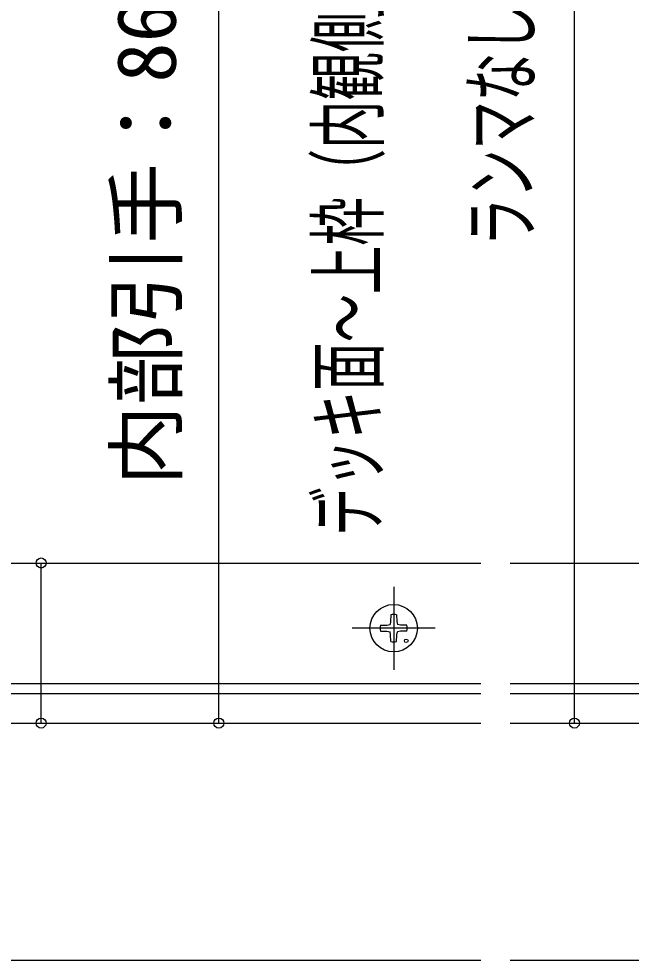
# Model space of a CAD drawing. Units: millimetres, scale not verified. Extents: x -700 to 700, y -1044 to 1037.
# Drawn here: x -250.8 to -147.4, y -31.3 to 127.5 of the extents above; entities that cross this region are included whole.
import ezdxf
from ezdxf.enums import TextEntityAlignment as Align

# ---------------------------------------------------------------- set-up
doc = ezdxf.new("R2010")
doc.units = ezdxf.units.MM
doc.header["$LTSCALE"] = 6
for name, color, linetype in [('0-4_YKK_12', 2, 'Continuous'), ('0-5_YKK_13', 4, 'Continuous'), ('0-6_YKK_D', 6, 'Continuous')]:
    doc.layers.add(name, color=color, linetype=linetype)
doc.styles.add('ＭＳ ゴシック', font='')
doc.styles.get('ＭＳ ゴシック').set_extended_font_data('MS Gothic')

msp = doc.modelspace()

# ---------------------------------------------------------------- linework, layer by layer
at = {"layer": '0-4_YKK_12'}
for p, q in [((-286.5, 35.725), (-172.819, 35.725)), ((-167.819, 35.725), (126.641, 35.725)), ((-187.5, 31.725), (-187.5, 17.725)), ((-180.5, 24.725), (-194.5, 24.725)), ((-286.5, 15.425), (-172.819, 15.425)), ((-167.819, 15.425), (126.641, 15.425)), ((-286.5, 13.725), (-172.819, 13.725)), ((-167.819, 13.725), (126.641, 13.725)), ((-469.011, 8.725), (-172.819, 8.725)), ((-167.819, 8.725), (126.641, 8.725)), ((-469.011, -31.275), (-172.819, -31.275)), ((-167.819, -31.275), (126.641, -31.275))]:
    msp.add_line(p, q, dxfattribs=at)
at = {"layer": '0-5_YKK_13'}
for p, q in [((-188.019, 25.862), (-188.12, 25.345)), ((-188, 26.97), (-188.019, 25.862)), ((-187, 26.97), (-186.981, 25.862)), ((-186.981, 25.862), (-186.88, 25.345)), ((-189.745, 25.225), (-188.637, 25.244)), ((-189.745, 24.225), (-188.637, 24.206)), ((-188.637, 25.244), (-188.12, 25.345)), ((-188.637, 24.206), (-188.12, 24.105)), ((-188.019, 23.588), (-188.12, 24.105)), ((-186.981, 23.588), (-186.88, 24.105)), ((-186.363, 25.244), (-186.88, 25.345)), ((-186.363, 24.206), (-186.88, 24.105)), ((-185.255, 25.225), (-186.363, 25.244)), ((-185.255, 24.225), (-186.363, 24.206)), ((-188, 22.48), (-188.019, 23.588)), ((-187, 22.48), (-186.981, 23.588))]:
    msp.add_line(p, q, dxfattribs=at)
for centre, radius in [((-187.5, 24.725), 4), ((-185.379, 22.604), 0.3)]:
    msp.add_circle(centre, radius, dxfattribs=at)
for start, end in [(77.44414, 102.55586), (167.44414, 192.55586), (347.44414, 12.55586), (257.44414, 282.55586)]:
    msp.add_arc((-187.5, 24.725), 2.3, start, end, dxfattribs=at)
at = {"layer": '0-6_YKK_D'}
for p, q in [((-157, 8.725), (-157, 378.725)), ((-217, 8.725), (-217, 208.725)), ((-247, 8.725), (-247, 35.725))]:
    msp.add_line(p, q, dxfattribs=at)
for centre in [(-247, 35.725), (-247, 8.725), (-217, 8.725), (-157, 8.725)]:
    msp.add_circle(centre, 0.85, dxfattribs=at)

# ---------------------------------------------------------------- texts
at = {"layer": '0-6_YKK_D', "style": 'ＭＳ ゴシック', "width": 0.6}
for s, p in [('デッキ面～上枠（内観側下端）＝ランマなし（ノーマルタイプ）：1957、', (-187.266, 40.308)), ('ランマなし（ハイタイプ）：2157、ランマ付き：2470', (-161.354, 89.153))]:
    msp.add_text(s, height=9.971, rotation=90, dxfattribs=at).set_placement(p, align=Align.BOTTOM_LEFT)
at = {"layer": '0-6_YKK_D', "style": 'ＭＳ ゴシック'}
msp.add_text('内部引手：865', height=9.971, rotation=90, dxfattribs=at).set_placement((-221.277, 48.761), align=Align.BOTTOM_LEFT)

doc.saveas('drawing.dxf')
